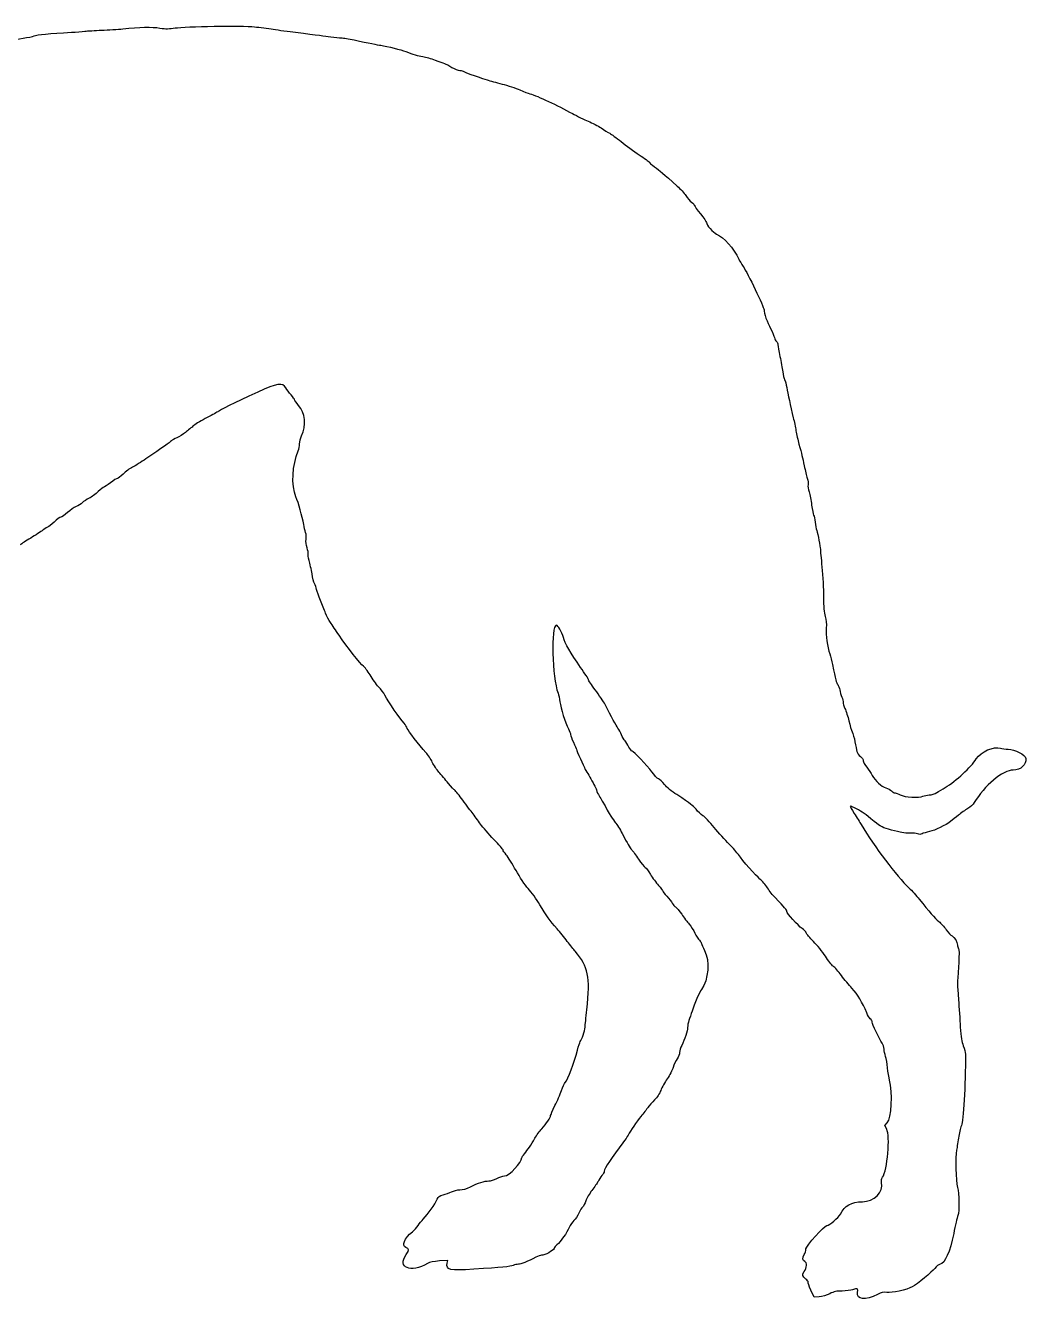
# Model space of a CAD drawing. Extents: x -1 to 1515, y -1 to 1297.
# Drawn here: x 758 to 1515, y 23 to 986 of the extents above; entities that cross this region are included whole.
import ezdxf

# ---------------------------------------------------------------- set-up
doc = ezdxf.new("R2010")
doc.units = 0
doc.layers.get('0').update_dxf_attribs({"linetype": 'CONTINUOUS'})

msp = doc.modelspace()

# ---------------------------------------------------------------- linework, layer by layer
at = {"color": 7}
for points in [[(1408.998255, 152.374065), (1407.50613, 155.163615), (1409.42418, 157.081665)], [(1076.73768, 50.922765), (1077.16878, 53.07834), (1070.900655, 52.684365)], [(1357.97553, 25.63149), (1354.13103, 25.32084), (1351.66338, 30.662865)]]:
    msp.add_lwpolyline(points, dxfattribs=at)
for points in [[(815.628255, 982.90761), (820.578255, 983.083095), (827.834505, 983.566343), (831.753255, 983.98146)], [(831.753255, 983.98146), (844.036005, 985.282635), (853.665255, 985.483035), (859.724505, 984.563505)], [(859.724505, 984.563505), (864.31008, 983.867588), (866.779455, 983.8794), (871.177005, 984.61833)], [(871.177005, 984.61833), (878.49018, 985.84713), (922.201755, 986.48103), (931.128255, 985.48773)], [(931.128255, 985.48773), (934.840755, 985.07463), (941.253255, 984.230505), (945.378255, 983.61198)], [(945.378255, 983.61198), (949.503255, 982.99341), (957.097005, 981.96243), (962.253255, 981.320805)], [(746.628255, 975.71856), (750.93933, 975.779235), (761.987505, 977.60931), (764.628255, 978.70026)], [(764.628255, 978.70026), (766.686705, 979.550535), (776.235255, 980.44341), (792.753255, 981.330135)], [(792.753255, 981.330135), (796.259505, 981.518363), (800.815755, 981.878513), (802.878255, 982.13046)], [(802.878255, 982.13046), (804.940755, 982.382423), (810.678255, 982.732148), (815.628255, 982.90761)], [(962.253255, 981.320805), (979.843005, 979.13223), (983.629005, 978.644655), (988.878255, 977.892405)], [(988.878255, 977.892405), (991.765755, 977.47857), (995.309505, 977.12688), (996.753255, 977.11083)], [(996.753255, 977.11083), (998.197005, 977.09478), (1002.584505, 976.397115), (1006.503255, 975.560505)], [(1006.503255, 975.560505), (1017.728505, 973.163955), (1023.915255, 971.92383), (1026.753255, 971.501505)], [(1026.753255, 971.501505), (1031.45733, 970.80144), (1042.047255, 968.120205), (1045.501755, 966.75438)], [(1045.501755, 966.75438), (1050.910155, 964.61643), (1054.378755, 963.60108), (1058.512005, 962.946405)], [(1058.512005, 962.946405), (1060.63833, 962.609565), (1064.74053, 961.439055), (1067.628255, 960.34518)], [(1067.628255, 960.34518), (1070.515755, 959.25138), (1073.722005, 958.08873), (1074.753255, 957.761505)], [(1074.753255, 957.761505), (1075.784505, 957.434325), (1078.297455, 956.10708), (1080.337605, 954.81213)], [(1080.337605, 954.81213), (1082.444055, 953.475105), (1085.053005, 952.457655), (1086.375105, 952.457655)], [(1086.375105, 952.457655), (1087.65558, 952.457655), (1089.02388, 952.139213), (1089.415755, 951.750015)], [(1089.415755, 951.750015), (1090.046955, 951.123113), (1096.91433, 948.626715), (1107.003255, 945.35679)], [(1107.003255, 945.35679), (1108.859505, 944.755148), (1113.91968, 943.36344), (1118.248005, 942.264165)], [(1118.248005, 942.264165), (1122.576405, 941.16489), (1128.651255, 939.164715), (1131.748005, 937.81944)], [(1131.748005, 937.81944), (1134.84468, 936.474165), (1138.222005, 935.13894), (1139.253255, 934.85229)], [(1139.253255, 934.85229), (1145.19588, 933.20064), (1160.148255, 926.26704), (1171.503255, 919.89654)], [(1171.503255, 919.89654), (1175.009505, 917.92959), (1180.357755, 915.32934), (1183.387755, 914.118165)], [(1183.387755, 914.118165), (1186.417755, 912.90699), (1190.805255, 910.62414), (1193.137755, 909.045165)], [(1193.137755, 909.045165), (1195.470255, 907.46619), (1198.39113, 905.64714), (1199.62863, 905.00289)], [(1199.62863, 905.00289), (1200.86613, 904.35864), (1204.74738, 901.52289), (1208.25363, 898.70124)], [(1208.25363, 898.70124), (1211.75988, 895.87959), (1217.91963, 891.419565), (1221.94113, 888.78999)], [(1221.94113, 888.78999), (1225.963005, 886.16049), (1229.25363, 883.72689), (1229.25363, 883.38189)], [(1229.25363, 883.38189), (1229.25363, 883.036905), (1231.194255, 881.34069), (1233.56613, 879.61239)], [(1233.56613, 879.61239), (1237.58868, 876.681465), (1239.83088, 874.780815), (1250.69238, 865.09539)], [(1250.69238, 865.09539), (1252.99713, 863.040165), (1255.899555, 859.833915), (1257.14223, 857.97039)], [(1257.14223, 857.97039), (1258.38483, 856.106865), (1260.380805, 853.79829), (1261.57773, 852.84024)], [(1261.57773, 852.84024), (1262.774655, 851.88219), (1263.75393, 850.780215), (1263.75393, 850.391415)], [(1263.75393, 850.391415), (1263.75393, 850.002563), (1265.77893, 847.13619), (1268.25393, 844.021665)], [(1268.25393, 844.021665), (1270.72893, 840.90714), (1272.75393, 838.01994), (1272.75393, 837.60564)], [(1272.75393, 837.60564), (1272.75393, 835.598865), (1277.531805, 830.151465), (1280.45868, 828.82164)], [(1280.45868, 828.82164), (1286.15823, 826.23159), (1293.35343, 818.12589), (1297.18968, 809.97414)], [(1297.18968, 809.97414), (1297.864755, 808.53969), (1299.346155, 806.00844), (1300.48173, 804.34914)], [(1300.48173, 804.34914), (1303.811805, 799.48344), (1316.25423, 773.62764), (1316.25423, 771.57339)], [(1316.25423, 771.57339), (1316.25423, 769.045215), (1318.566855, 762.47589), (1321.37298, 757.03314)], [(1321.37298, 757.03314), (1322.635155, 754.58514), (1323.88908, 751.668015), (1324.159605, 750.550515)], [(1324.159605, 750.550515), (1324.430055, 749.43309), (1325.124555, 748.12614), (1325.702805, 747.646215)], [(1325.702805, 747.646215), (1326.28113, 747.16629), (1326.75423, 746.031765), (1326.75423, 745.125015)], [(1326.75423, 745.125015), (1326.75423, 744.218265), (1327.45833, 740.293965), (1328.31888, 736.404015)], [(1328.31888, 736.404015), (1329.179505, 732.514365), (1330.12458, 727.307265), (1330.419105, 724.832265)], [(1330.419105, 724.832265), (1330.713555, 722.357265), (1331.343855, 719.62434), (1331.81958, 718.759065)], [(954.841455, 712.66734), (952.76523, 716.820015), (947.79918, 716.06649), (933.609705, 709.44564)], [(1331.81958, 718.759065), (1332.29538, 717.89379), (1333.03383, 715.19379), (1333.460505, 712.759065)], [(933.609705, 709.44564), (914.789955, 700.66464), (904.952955, 695.83464), (903.743955, 694.78314)], [(958.779855, 707.227665), (957.278955, 708.88899), (955.50663, 711.33684), (954.841455, 712.66734)], [(961.50873, 703.50489), (961.50873, 703.89111), (960.280755, 705.56634), (958.779855, 707.227665)], [(964.48458, 699.36429), (962.847855, 701.25534), (961.50873, 703.11864), (961.50873, 703.50489)], [(1333.460505, 712.759065), (1334.243955, 708.28899), (1336.279305, 698.916315), (1338.412005, 689.957565)], [(903.743955, 694.78314), (903.116805, 694.237485), (899.37843, 692.15379), (895.436205, 690.152715)], [(966.77823, 676.36254), (970.356405, 684.24804), (969.417405, 693.66504), (964.48458, 699.36429)], [(895.436205, 690.152715), (891.49413, 688.15164), (886.944705, 685.44024), (885.326205, 684.12744)], [(1338.412005, 689.957565), (1339.05033, 687.276315), (1339.94718, 682.888815), (1340.40513, 680.207565)], [(872.479455, 674.827515), (870.744555, 674.053815), (868.888305, 672.99024), (868.354455, 672.46404)], [(879.008805, 678.98739), (877.152555, 677.473215), (874.214355, 675.60129), (872.479455, 674.827515)], [(885.326205, 684.12744), (883.707855, 682.81464), (880.865055, 680.501565), (879.008805, 678.98739)], [(965.27523, 670.29939), (965.28423, 671.83224), (965.96058, 674.560665), (966.77823, 676.36254)], [(1340.40513, 680.207565), (1340.863005, 677.526315), (1341.878655, 672.970065), (1342.66203, 670.082565)], [(868.354455, 672.46404), (867.402105, 671.525415), (861.602355, 667.44699), (849.095955, 658.92129)], [(962.45583, 630.33639), (958.88763, 638.86239), (959.669655, 654.23064), (964.222305, 665.04939)], [(964.222305, 665.04939), (964.792305, 666.40404), (965.266155, 668.76654), (965.27523, 670.29939)], [(1342.66203, 670.082565), (1344.768855, 662.317065), (1345.287555, 660.187815), (1346.681505, 653.582565)], [(849.095955, 658.92129), (845.63763, 656.563815), (841.084455, 653.76144), (838.976955, 652.69374)], [(831.82863, 647.481915), (830.00403, 645.683115), (828.101205, 644.211315), (827.600055, 644.211315)], [(838.976955, 652.69374), (836.86998, 651.62604), (833.65323, 649.28079), (831.82863, 647.481915)], [(1346.681505, 653.582565), (1347.37788, 650.282565), (1348.41243, 646.13049), (1348.980405, 644.356065)], [(817.26753, 637.461315), (816.866805, 637.461315), (814.948755, 635.973915), (813.00513, 634.155915)], [(822.34248, 640.836315), (819.952005, 638.980065), (817.668255, 637.461315), (817.26753, 637.461315)], [(827.600055, 644.211315), (827.098905, 644.211315), (824.732955, 642.692565), (822.34248, 640.836315)], [(1348.980405, 644.356065), (1349.54838, 642.58134), (1349.80983, 640.319415), (1349.56143, 639.32964)], [(1349.56143, 639.32964), (1349.312955, 638.33979), (1349.63343, 635.910615), (1350.274005, 633.93144)], [(806.177355, 629.198415), (804.365655, 628.289715), (802.039605, 626.757615), (801.008355, 625.79364)], [(813.00513, 634.155915), (811.06158, 632.337915), (807.98913, 630.10704), (806.177355, 629.198415)], [(968.324055, 609.44814), (967.31118, 615.40899), (964.46898, 625.52589), (962.45583, 630.33639)], [(1350.274005, 633.93144), (1350.914355, 631.95219), (1351.816305, 627.47829), (1352.27838, 623.98944)], [(789.75918, 618.33714), (787.668705, 616.480515), (785.44308, 614.96139), (784.813455, 614.96139)], [(796.34673, 622.87689), (794.814105, 622.236667), (791.84973, 620.193765), (789.75918, 618.33714)], [(801.008355, 625.79364), (799.977105, 624.829665), (797.879355, 623.51709), (796.34673, 622.87689)], [(1352.27838, 623.98944), (1352.740455, 620.500515), (1353.41088, 617.09949), (1353.76833, 616.43169)], [(775.134255, 607.46139), (774.802005, 607.46139), (773.14713, 606.435465), (771.45678, 605.18154)], [(779.70348, 611.21139), (777.522705, 609.14889), (775.46658, 607.46139), (775.134255, 607.46139)], [(784.813455, 614.96139), (784.183755, 614.96139), (781.884255, 613.27389), (779.70348, 611.21139)], [(969.799755, 603.21174), (969.32808, 604.640865), (968.66403, 607.44729), (968.324055, 609.44814)], [(1353.76833, 616.43169), (1354.125705, 615.76386), (1354.63323, 613.387215), (1354.896105, 611.15019)], [(1354.896105, 611.15019), (1355.158905, 608.91324), (1355.69778, 606.07044), (1356.09348, 604.83294)], [(762.00828, 599.11419), (758.50203, 597.031065), (754.95828, 594.721965), (754.13328, 593.982915)], [(771.45678, 605.18154), (769.766355, 603.927615), (765.514605, 601.197315), (762.00828, 599.11419)], [(970.164555, 597.986565), (970.435605, 599.431215), (970.27143, 601.78254), (969.799755, 603.21174)], [(970.894905, 591.677265), (970.12038, 594.009165), (969.852555, 596.323215), (970.164555, 597.986565)], [(1356.09348, 604.83294), (1356.999555, 601.99944), (1358.82483, 592.57569), (1358.853555, 590.58294)], [(971.681955, 587.28909), (971.921805, 587.677185), (971.567655, 589.65189), (970.894905, 591.677265)], [(1358.853555, 590.58294), (1358.865555, 589.75794), (1359.400605, 583.68294), (1360.042755, 577.08294)], [(972.44943, 582.209715), (971.78748, 584.615265), (971.442105, 586.900965), (971.681955, 587.28909)], [(974.630955, 572.113965), (974.093055, 575.260965), (973.11138, 579.803715), (972.44943, 582.209715)], [(976.56513, 564.613965), (976.03923, 565.591965), (975.168855, 568.966965), (974.630955, 572.113965)], [(1360.042755, 577.08294), (1360.684905, 570.48294), (1361.22018, 560.33469), (1361.232255, 554.53194)], [(978.07113, 560.21079), (977.76873, 561.65454), (977.09103, 563.635965), (976.56513, 564.613965)], [(981.01518, 551.96079), (979.69833, 555.05454), (978.373455, 558.76704), (978.07113, 560.21079)], [(984.83208, 542.28654), (984.04968, 544.51344), (982.332105, 548.86674), (981.01518, 551.96079)], [(1361.232255, 554.53194), (1361.248005, 547.04889), (1361.60688, 542.79594), (1362.46683, 539.90694)], [(988.52718, 535.161465), (987.27723, 536.853315), (985.61448, 540.05964), (984.83208, 542.28654)], [(1362.46683, 539.90694), (1363.30713, 537.08424), (1363.551555, 534.33639), (1363.26288, 530.95869)], [(995.091705, 525.613965), (992.731155, 529.173165), (989.777055, 533.469465), (988.52718, 535.161465)], [(1159.28748, 533.20959), (1155.03273, 533.20959), (1156.05258, 493.18059), (1160.592855, 481.97034)], [(1164.615705, 523.92684), (1163.519805, 528.207765), (1160.648805, 533.20959), (1159.28748, 533.20959)], [(1363.26288, 530.95869), (1362.820155, 525.77754), (1364.030955, 517.05894), (1365.97098, 511.45869)], [(1013.420955, 502.293465), (1011.18078, 503.76129), (1000.963455, 516.760965), (995.091705, 525.613965)], [(1177.646205, 501.33459), (1169.956455, 512.16609), (1165.767705, 519.42834), (1164.615705, 523.92684)], [(1365.97098, 511.45869), (1366.613955, 509.60244), (1367.53773, 506.05869), (1368.02373, 503.58369)], [(1018.53003, 495.587115), (1016.73303, 498.611865), (1014.43398, 501.629715), (1013.420955, 502.293465)], [(1183.50528, 492.15234), (1183.50528, 492.66519), (1180.867755, 496.79724), (1177.646205, 501.33459)], [(1368.02373, 503.58369), (1370.35128, 491.73069), (1370.91303, 489.54894), (1371.94293, 488.36169)], [(1024.932555, 486.710865), (1023.208155, 488.567865), (1020.326955, 492.56199), (1018.53003, 495.587115)], [(1188.745755, 484.27734), (1185.86448, 488.095815), (1183.506255, 491.639565), (1183.50528, 492.15234)], [(1029.68883, 480.33459), (1028.797305, 481.98459), (1026.65703, 484.85394), (1024.932555, 486.710865)], [(1160.592855, 481.97034), (1161.12423, 480.65829), (1161.775905, 477.638265), (1162.04103, 475.25904)], [(1196.11038, 473.20959), (1194.941205, 475.47834), (1191.627105, 480.45879), (1188.745755, 484.27734)], [(1371.94293, 488.36169), (1372.55253, 487.65894), (1373.241705, 485.83554), (1373.47443, 484.30974)], [(1373.47443, 484.30974), (1373.70708, 482.78394), (1374.45648, 480.357615), (1375.139655, 478.917915)], [(1044.28383, 459.11634), (1040.89323, 462.88929), (1032.60108, 474.94434), (1029.68883, 480.33459)], [(1162.04103, 475.25904), (1162.567305, 470.53554), (1166.019255, 459.57579), (1168.46478, 454.86354)], [(1205.87013, 455.39709), (1204.498605, 457.32759), (1201.07718, 463.57209), (1196.11038, 473.20959)], [(1375.139655, 478.917915), (1375.82283, 477.478215), (1376.24478, 475.68909), (1376.07738, 474.94209)], [(1376.07738, 474.94209), (1375.909905, 474.19509), (1376.51283, 472.065165), (1377.41718, 470.208915)], [(1377.41718, 470.208915), (1378.32153, 468.352665), (1379.671455, 464.133915), (1380.417105, 460.833915)], [(1046.60583, 455.190015), (1046.177955, 456.40449), (1045.133055, 458.17134), (1044.28383, 459.11634)], [(1060.73208, 436.909515), (1055.19798, 442.88469), (1047.37383, 453.009765), (1046.60583, 455.190015)], [(1168.46478, 454.86354), (1169.31288, 453.22944), (1170.00678, 451.27914), (1170.00678, 450.52959)], [(1208.582205, 450.344415), (1207.89663, 451.98879), (1206.676155, 454.26249), (1205.87013, 455.39709)], [(1380.417105, 460.833915), (1381.16268, 457.533915), (1382.27283, 453.821415), (1382.884005, 452.583915)], [(1170.00678, 450.52959), (1170.00678, 449.780115), (1171.01928, 447.16104), (1172.25678, 444.70959)], [(1172.25678, 444.70959), (1173.49428, 442.25814), (1174.50678, 439.88514), (1174.50678, 439.436265)], [(1211.208405, 445.844415), (1210.44963, 446.675115), (1209.267855, 448.700115), (1208.582205, 450.344415)], [(1214.187855, 441.146715), (1213.30788, 442.89984), (1211.96718, 445.01379), (1211.208405, 445.844415)], [(1382.884005, 452.583915), (1383.495255, 451.346415), (1384.458405, 447.971415), (1385.02443, 445.083915)], [(1385.02443, 445.083915), (1385.59038, 442.196415), (1386.252405, 438.88539), (1386.49563, 437.72604)], [(1065.556755, 429.709065), (1064.469855, 431.977815), (1062.298755, 435.21804), (1060.73208, 436.909515)], [(1174.50678, 439.436265), (1174.50678, 438.987465), (1175.85678, 435.791715), (1177.50678, 432.33459)], [(1216.513605, 437.959215), (1216.11438, 437.959215), (1215.067755, 439.39359), (1214.187855, 441.146715)], [(1231.540605, 422.332215), (1227.875655, 427.338165), (1217.662605, 437.959215), (1216.513605, 437.959215)], [(1386.49563, 437.72604), (1386.738855, 436.56669), (1387.909005, 434.90004), (1389.09603, 434.022465)], [(1389.09603, 434.022465), (1390.353555, 433.092765), (1391.25423, 431.72754), (1391.25423, 430.75119)], [(1476.697155, 432.122415), (1480.18848, 437.62764), (1489.974405, 441.987165), (1494.948405, 440.253915)], [(1494.948405, 440.253915), (1496.202405, 439.816815), (1498.813155, 439.45914), (1500.750105, 439.45914)], [(1500.750105, 439.45914), (1505.84403, 439.45914), (1513.789605, 435.363465), (1514.112105, 432.57144)], [(1070.58333, 422.131065), (1068.905655, 424.03014), (1066.64373, 427.44024), (1065.556755, 429.709065)], [(1177.50678, 432.33459), (1179.15678, 428.877465), (1180.50678, 425.85099), (1180.50678, 425.60904)], [(1180.50678, 425.60904), (1180.50678, 425.36709), (1182.34218, 422.124615), (1184.58543, 418.40349)], [(1391.25423, 430.75119), (1391.25423, 429.82959), (1392.425805, 427.614915), (1393.85778, 425.82969)], [(1393.85778, 425.82969), (1395.28968, 424.04454), (1397.159955, 421.304265), (1398.013905, 419.74029)], [(1453.249905, 410.531415), (1461.419655, 415.47849), (1472.770155, 425.930415), (1476.697155, 432.122415)], [(1514.112105, 432.57144), (1514.65878, 427.83939), (1510.25433, 423.70944), (1504.661355, 423.70944)], [(1077.66948, 413.693565), (1075.44978, 416.435115), (1072.261005, 420.23199), (1070.58333, 422.131065)], [(1184.58543, 418.40349), (1186.82868, 414.68244), (1189.06008, 410.38824), (1189.544055, 408.86124)], [(1236.481605, 417.050265), (1235.59533, 417.454065), (1233.37188, 419.830965), (1231.540605, 422.332215)], [(1240.98753, 412.813515), (1239.395505, 414.73989), (1237.36788, 416.64639), (1236.481605, 417.050265)], [(1398.013905, 419.74029), (1400.359455, 415.44429), (1405.046055, 411.14004), (1408.345905, 410.25129)], [(1504.661355, 423.70944), (1496.849355, 423.70944), (1482.614355, 411.83319), (1475.178855, 399.11169)], [(1082.28813, 408.70899), (1081.96758, 408.70899), (1079.889255, 410.952015), (1077.66948, 413.693565)], [(1087.62723, 402.25059), (1085.01123, 405.80274), (1082.608605, 408.70899), (1082.28813, 408.70899)], [(1189.544055, 408.86124), (1190.027955, 407.33409), (1190.966955, 405.24084), (1191.63063, 404.20959)], [(1250.25678, 405.159765), (1246.75053, 407.44299), (1242.57903, 410.88729), (1240.98753, 412.813515)], [(1264.86603, 394.054515), (1262.18688, 397.32399), (1261.57338, 397.79034), (1250.25678, 405.159765)], [(1408.345905, 410.25129), (1409.95218, 409.818765), (1411.878555, 408.788415), (1412.626755, 407.96169)], [(1412.626755, 407.96169), (1413.374955, 407.134965), (1414.59048, 406.45854), (1415.327955, 406.45854)], [(1415.327955, 406.45854), (1416.06543, 406.45854), (1417.78503, 405.820815), (1419.149205, 405.041415)], [(1419.149205, 405.041415), (1422.41373, 403.176315), (1433.656455, 402.427365), (1436.311455, 403.898115)], [(1436.311455, 403.898115), (1437.311505, 404.45214), (1439.47968, 404.922915), (1441.12968, 404.94429)], [(1441.12968, 404.94429), (1442.854905, 404.96679), (1445.29623, 405.69504), (1446.874905, 406.658415)], [(1446.874905, 406.658415), (1448.38473, 407.579715), (1451.25348, 409.322565), (1453.249905, 410.531415)], [(1095.60873, 391.56309), (1093.834905, 393.88914), (1090.243155, 398.698515), (1087.62723, 402.25059)], [(1191.63063, 404.20959), (1192.294305, 403.17834), (1193.35353, 401.41344), (1193.984505, 400.287615)], [(1193.984505, 400.287615), (1200.054255, 389.457615), (1202.021505, 386.240115), (1203.875505, 384.108615)], [(1386.116355, 394.409715), (1380.194355, 397.391115), (1380.22383, 397.450215), (1384.41408, 390.99849)], [(1475.178855, 399.11169), (1474.383855, 397.751565), (1472.187105, 395.726565), (1470.297105, 394.61169)], [(1101.98373, 382.95459), (1100.25138, 385.363365), (1097.38263, 389.237265), (1095.60873, 391.56309)], [(1270.06173, 389.252715), (1268.65653, 390.12114), (1266.31848, 392.281965), (1264.86603, 394.054515)], [(1278.61323, 380.379465), (1275.31503, 384.39144), (1271.466855, 388.384215), (1270.06173, 389.252715)], [(1384.41408, 390.99849), (1386.320205, 388.06359), (1388.723505, 384.248565), (1389.754755, 382.52049)], [(1399.518105, 384.912465), (1392.390105, 390.93789), (1390.861605, 392.021115), (1386.116355, 394.409715)], [(1463.21058, 389.58459), (1461.202905, 387.93459), (1458.619605, 385.87539), (1457.469855, 385.00854)], [(1470.297105, 394.61169), (1468.40718, 393.496815), (1465.21818, 391.23459), (1463.21058, 389.58459)], [(1112.06673, 371.32959), (1108.25328, 375.314565), (1103.71623, 380.54559), (1101.98373, 382.95459)], [(1203.875505, 384.108615), (1205.06013, 382.74669), (1207.37658, 379.03419), (1209.023205, 375.858615)], [(1209.023205, 375.858615), (1213.144305, 367.910865), (1214.682555, 365.293365), (1216.32453, 363.431865)], [(1289.88123, 367.757715), (1286.98218, 370.68759), (1281.91173, 376.367715), (1278.61323, 380.379465)], [(1389.754755, 382.52049), (1399.902255, 365.51649), (1416.445755, 343.56849), (1425.792255, 334.71024)], [(1412.629605, 378.381615), (1406.182905, 379.931715), (1404.300855, 380.86899), (1399.518105, 384.912465)], [(1420.504605, 376.47459), (1419.060855, 376.82919), (1415.517105, 377.68734), (1412.629605, 378.381615)], [(1426.879605, 376.00689), (1424.817105, 375.909465), (1421.948355, 376.119915), (1420.504605, 376.47459)], [(1432.32348, 375.44859), (1431.39183, 375.85299), (1428.942105, 376.10424), (1426.879605, 376.00689)], [(1441.368105, 377.24304), (1439.17443, 376.753065), (1436.62308, 375.983415), (1435.69848, 375.532665)], [(1457.469855, 385.00854), (1453.62723, 382.11144), (1445.399355, 378.143265), (1441.368105, 377.24304)], [(1119.00423, 363.31734), (1119.00423, 363.73899), (1115.88018, 367.344465), (1112.06673, 371.32959)], [(1296.941205, 359.794215), (1295.957205, 361.24419), (1292.780205, 364.82769), (1289.88123, 367.757715)], [(1435.69848, 375.532665), (1434.565005, 374.98014), (1433.465655, 374.95269), (1432.32348, 375.44859)], [(1121.445705, 359.60874), (1120.10508, 361.226865), (1119.006405, 362.895765), (1119.00423, 363.31734)], [(1128.818955, 347.82399), (1126.104255, 352.687515), (1122.78633, 357.99099), (1121.445705, 359.60874)], [(1216.32453, 363.431865), (1217.099505, 362.553465), (1219.39503, 359.356365), (1221.425655, 356.32719)], [(1313.214705, 341.333715), (1310.04318, 343.88244), (1300.034205, 355.236465), (1296.941205, 359.794215)], [(1138.086705, 334.16724), (1135.70403, 336.81504), (1131.53343, 342.96024), (1128.818955, 347.82399)], [(1221.425655, 356.32719), (1223.456205, 353.298015), (1225.685955, 350.51544), (1226.38068, 350.143665)], [(1226.38068, 350.143665), (1227.07533, 349.77189), (1228.90608, 347.389515), (1230.449055, 344.84949)], [(1230.449055, 344.84949), (1231.99203, 342.30954), (1234.717605, 338.58399), (1236.505755, 336.57024)], [(1318.974255, 334.63959), (1317.478755, 336.97749), (1314.88698, 339.989865), (1313.214705, 341.333715)], [(1146.799455, 321.96849), (1144.39023, 326.029965), (1140.46953, 331.51899), (1138.086705, 334.16724)], [(1236.505755, 336.57024), (1238.29398, 334.55679), (1239.75708, 332.611515), (1239.75708, 332.24739)], [(1239.75708, 332.24739), (1239.75708, 331.883265), (1241.133555, 330.12264), (1242.81588, 328.33494)], [(1242.81588, 328.33494), (1244.498205, 326.547165), (1246.35798, 324.166365), (1246.94868, 323.044215)], [(1324.58193, 327.36174), (1322.99328, 329.026665), (1320.46983, 332.30169), (1318.974255, 334.63959)], [(1425.792255, 334.71024), (1428.040305, 332.57949), (1431.565005, 328.69824), (1433.625255, 326.08524)], [(1159.883205, 303.71799), (1154.38788, 309.96024), (1151.691705, 313.72074), (1146.799455, 321.96849)], [(1246.94868, 323.044215), (1247.539305, 321.922065), (1248.66018, 320.66274), (1249.43943, 320.24574)], [(1249.43943, 320.24574), (1250.21868, 319.828665), (1252.289955, 317.37189), (1254.04233, 314.785965)], [(1333.50693, 316.91724), (1333.50693, 317.83299), (1332.070455, 319.514115), (1324.58193, 327.36174)], [(1433.625255, 326.08524), (1440.869805, 316.89549), (1445.569005, 311.56149), (1448.412255, 309.30324)], [(1254.04233, 314.785965), (1255.794705, 312.20019), (1258.36908, 308.80779), (1259.76318, 307.246965)], [(1345.09368, 303.96549), (1341.97908, 306.081915), (1333.50693, 315.55224), (1333.50693, 316.91724)], [(1448.412255, 309.30324), (1449.991605, 308.04849), (1452.47853, 305.24769), (1453.93878, 303.07944)], [(1167.596955, 294.27099), (1165.41678, 297.123915), (1161.94548, 301.375065), (1159.883205, 303.71799)], [(1259.76318, 307.246965), (1261.15728, 305.686515), (1263.08373, 302.649015), (1264.04418, 300.496965)], [(1264.04418, 300.496965), (1265.00463, 298.34499), (1266.51423, 295.941315), (1267.39878, 295.155465)], [(1348.14003, 300.68364), (1347.87033, 301.53339), (1346.49948, 303.010215), (1345.09368, 303.96549)], [(1353.67098, 294.11184), (1350.898605, 296.876565), (1348.40973, 299.83389), (1348.14003, 300.68364)], [(1453.93878, 303.07944), (1455.398955, 300.911115), (1457.40123, 298.769115), (1458.38823, 298.31949)], [(1173.455655, 286.83384), (1172.41353, 288.07134), (1169.77713, 291.418065), (1167.596955, 294.27099)], [(1267.39878, 295.155465), (1268.28333, 294.36969), (1269.00708, 293.27769), (1269.00708, 292.728915)], [(1269.00708, 292.728915), (1269.00708, 292.18014), (1270.05828, 289.72569), (1271.34318, 287.27454)], [(1362.61998, 283.03059), (1360.470555, 286.36044), (1356.443655, 291.34659), (1353.67098, 294.11184)], [(1458.38823, 298.31949), (1460.216505, 297.486465), (1462.50498, 293.61744), (1462.50498, 291.35949)], [(1462.50498, 291.35949), (1462.50498, 290.672865), (1462.851105, 289.46424), (1463.274255, 288.67359)], [(1182.313905, 242.58384), (1184.978655, 268.19034), (1183.676055, 274.69734), (1173.455655, 286.83384)], [(1271.34318, 287.27454), (1275.405855, 279.52404), (1274.296455, 265.16604), (1269.07638, 257.93679)], [(1368.580005, 275.45259), (1367.451405, 276.290715), (1364.769405, 279.700815), (1362.61998, 283.03059)], [(1463.274255, 288.67359), (1463.800755, 287.68989), (1463.792205, 283.38654), (1463.247255, 275.03559)], [(1374.757005, 268.48254), (1372.488255, 271.477965), (1369.708605, 274.614465), (1368.580005, 275.45259)], [(1463.247255, 275.03559), (1462.315755, 260.76459), (1462.31268, 263.23134), (1463.278755, 250.08459)], [(1382.629005, 258.91779), (1380.56793, 261.18309), (1377.02538, 265.487265), (1374.757005, 268.48254)], [(1269.07638, 257.93679), (1267.428555, 255.65484), (1263.714105, 247.15479), (1261.876155, 241.45929)], [(1393.909755, 240.16929), (1390.48668, 248.47479), (1387.27713, 253.80879), (1382.629005, 258.91779)], [(1180.99833, 229.45884), (1181.120955, 230.90259), (1181.713005, 236.80884), (1182.313905, 242.58384)], [(1261.876155, 241.45929), (1261.144005, 239.19054), (1260.08643, 236.06184), (1259.52603, 234.50664)], [(1463.278755, 250.08459), (1463.70303, 244.30959), (1464.31548, 235.02834), (1464.639705, 229.45959)], [(1259.52603, 234.50664), (1258.96563, 232.951365), (1258.50708, 230.557365), (1258.50708, 229.186515)], [(1396.61043, 235.740615), (1395.84258, 236.43549), (1394.62728, 238.42839), (1393.909755, 240.16929)], [(1398.006555, 233.241165), (1398.006555, 233.920965), (1397.37828, 235.045665), (1396.61043, 235.740615)], [(1405.530555, 217.425915), (1403.424555, 220.383615), (1398.006555, 231.771915), (1398.006555, 233.241165)], [(1177.406955, 218.46234), (1178.57208, 219.866265), (1180.750005, 226.53459), (1180.99833, 229.45884)], [(1258.50708, 229.186515), (1258.50708, 226.41759), (1256.462205, 220.162515), (1254.069555, 215.613015)], [(1464.639705, 229.45959), (1465.088955, 221.74284), (1465.619205, 218.39559), (1466.86863, 215.38584)], [(1166.056755, 187.577715), (1168.221405, 190.119765), (1172.822805, 202.349715), (1175.271255, 212.068965)], [(1175.271255, 212.068965), (1176.03123, 215.085765), (1176.99228, 217.962765), (1177.406955, 218.46234)], [(1254.069555, 215.613015), (1253.210205, 213.978915), (1252.50708, 211.59759), (1252.50708, 210.321165)], [(1407.03948, 212.843865), (1407.02148, 214.22394), (1406.342355, 216.285915), (1405.530555, 217.425915)], [(1408.145655, 207.334665), (1407.55533, 208.984665), (1407.057555, 211.46379), (1407.03948, 212.843865)], [(1466.86863, 215.38584), (1467.77028, 213.21384), (1468.511805, 210.34509), (1468.516455, 209.01084)], [(1250.59968, 205.41729), (1249.55058, 203.99649), (1248.192405, 201.11649), (1247.58153, 199.017315)], [(1252.50708, 210.321165), (1252.50708, 209.012415), (1251.675405, 206.87409), (1250.59968, 205.41729)], [(1409.691255, 198.709665), (1409.431455, 201.803415), (1408.735905, 205.684665), (1408.145655, 207.334665)], [(1468.516455, 209.01084), (1468.59783, 185.73384), (1467.02913, 158.03634), (1465.467555, 155.17809)], [(1247.58153, 199.017315), (1246.970655, 196.918065), (1244.95938, 193.054065), (1243.11198, 190.430565)], [(1411.185555, 189.334665), (1410.62358, 191.397165), (1409.95113, 195.615915), (1409.691255, 198.709665)], [(1163.224905, 181.459215), (1164.200055, 184.140465), (1165.47438, 186.89379), (1166.056755, 187.577715)], [(1243.11198, 190.430565), (1241.264655, 187.807065), (1239.07908, 183.85899), (1238.255205, 181.657065)], [(1409.42418, 157.081665), (1412.56608, 160.22364), (1413.659955, 180.253665), (1411.185555, 189.334665)], [(1158.22998, 170.081715), (1160.00208, 173.658315), (1162.249755, 178.778715), (1163.224905, 181.459215)], [(1233.541155, 174.493815), (1231.772355, 172.756065), (1229.51553, 170.152965), (1228.526055, 168.709215)], [(1238.255205, 181.657065), (1237.350405, 179.23869), (1235.48388, 176.402415), (1233.541155, 174.493815)], [(1155.008055, 162.568215), (1155.008055, 163.12404), (1156.457955, 166.50504), (1158.22998, 170.081715)], [(1228.526055, 168.709215), (1227.536655, 167.265465), (1225.169205, 164.227965), (1223.26518, 161.959215)], [(1148.265705, 152.584215), (1151.655405, 156.227115), (1155.008055, 161.191215), (1155.008055, 162.568215)], [(1223.26518, 161.959215), (1219.859505, 157.901265), (1215.40143, 151.391715), (1213.50543, 147.709215)], [(1465.467555, 155.17809), (1464.91368, 154.16439), (1464.04248, 150.46614), (1463.53158, 146.95959)], [(1135.186455, 133.731465), (1137.70023, 136.798965), (1140.097755, 140.36634), (1143.068205, 145.459215)], [(1143.068205, 145.459215), (1144.391505, 147.727965), (1146.73038, 150.934215), (1148.265705, 152.584215)], [(1213.50543, 147.709215), (1212.974505, 146.677965), (1211.25258, 144.146715), (1209.678855, 142.084215)], [(1405.85478, 115.943565), (1409.564055, 121.239315), (1411.798755, 147.138315), (1408.998255, 152.374065)], [(1463.53158, 146.95959), (1463.02068, 143.453415), (1462.204605, 138.72834), (1461.71808, 136.45959)], [(1209.678855, 142.084215), (1201.503855, 131.369715), (1195.506855, 122.273715), (1195.506855, 120.588465)], [(1461.71808, 136.45959), (1460.67393, 131.59044), (1461.24033, 112.93659), (1462.572105, 108.33459)], [(1120.143705, 116.959515), (1123.606605, 116.959515), (1133.258205, 127.169265), (1133.258205, 130.832265)], [(1133.258205, 130.832265), (1133.258205, 131.132715), (1134.12588, 132.43734), (1135.186455, 133.731465)], [(1114.20513, 115.084515), (1116.14463, 116.115765), (1118.81703, 116.959515), (1120.143705, 116.959515)], [(1193.73738, 117.20409), (1192.76418, 116.038065), (1191.435705, 114.071565), (1190.785155, 112.834065)], [(1195.506855, 120.588465), (1195.506855, 119.893065), (1194.71058, 118.370115), (1193.73738, 117.20409)], [(1405.16028, 112.102065), (1404.91083, 113.488665), (1405.18053, 114.981165), (1405.85478, 115.943565)], [(1080.07863, 104.995665), (1081.684755, 105.815115), (1084.45623, 106.459515), (1086.374205, 106.459515)], [(1086.374205, 106.459515), (1088.71458, 106.459515), (1091.25888, 107.195715), (1094.402205, 108.782415)], [(1094.402205, 108.782415), (1099.91883, 111.567165), (1105.016205, 113.190315), (1108.280955, 113.201415)], [(1108.280955, 113.201415), (1109.599755, 113.208915), (1112.26563, 114.053265), (1114.20513, 115.084515)], [(1186.186905, 106.084065), (1184.308305, 103.609065), (1182.24333, 100.00689), (1181.597955, 98.079315)], [(1190.785155, 112.834065), (1190.13468, 111.596565), (1188.06543, 108.559065), (1186.186905, 106.084065)], [(1390.59378, 97.463565), (1399.53153, 97.472565), (1406.52753, 104.50344), (1405.16028, 112.102065)], [(1462.572105, 108.33459), (1463.847105, 103.92849), (1463.983605, 90.14034), (1462.78368, 86.95959)], [(1058.739105, 84.38259), (1062.514155, 88.25829), (1067.576355, 95.52834), (1069.213605, 99.42534)], [(1069.213605, 99.42534), (1070.00808, 101.31639), (1070.87073, 101.935815), (1073.70318, 102.64899)], [(1073.70318, 102.64899), (1075.631505, 103.134615), (1078.50048, 104.190615), (1080.07863, 104.995665)], [(1181.597955, 98.079315), (1180.952655, 96.151665), (1179.88233, 94.126665), (1179.21948, 93.579315)], [(1373.98203, 88.117065), (1377.15708, 94.50129), (1382.40753, 97.455315), (1390.59378, 97.463565)], [(1176.341505, 88.834065), (1175.421405, 86.771565), (1173.747855, 84.240315), (1172.62233, 83.209065)], [(1179.21948, 93.579315), (1178.55663, 93.03189), (1177.26153, 90.896565), (1176.341505, 88.834065)], [(1363.82928, 79.459815), (1365.60618, 79.459815), (1372.67328, 85.48629), (1373.98203, 88.117065)], [(1462.78368, 86.95959), (1462.23903, 85.515915), (1460.813805, 79.44084), (1459.616505, 73.45959)], [(1050.50313, 74.82354), (1051.897755, 75.929415), (1053.838905, 78.037215), (1054.816755, 79.50759)], [(1054.816755, 79.50759), (1055.794605, 80.977965), (1057.559655, 83.171715), (1058.739105, 84.38259)], [(1169.112855, 77.959065), (1167.509205, 74.26014), (1162.332255, 67.104315), (1159.738605, 65.002065)], [(1172.62233, 83.209065), (1171.49688, 82.177815), (1169.917605, 79.815315), (1169.112855, 77.959065)], [(1347.90603, 61.788315), (1347.90603, 64.072065), (1361.77128, 79.459815), (1363.82928, 79.459815)], [(1045.50753, 62.84679), (1041.999705, 64.06959), (1044.499455, 70.062615), (1050.50313, 74.82354)], [(1459.616505, 73.45959), (1456.868205, 59.73009), (1452.95463, 50.80959), (1449.415755, 50.20809)], [(1045.852155, 57.665265), (1048.29618, 61.192065), (1048.249755, 61.89084), (1045.50753, 62.84679)], [(1157.60403, 62.12169), (1157.09853, 60.529065), (1150.50753, 56.979915), (1148.03028, 56.96649)], [(1159.738605, 65.002065), (1158.834855, 64.269465), (1157.87433, 62.97324), (1157.60403, 62.12169)], [(1346.70603, 57.58899), (1347.36603, 58.53129), (1347.90603, 60.42099), (1347.90603, 61.788315)], [(1062.007155, 50.78559), (1048.971405, 43.31289), (1038.883155, 47.60919), (1045.852155, 57.665265)], [(1070.900655, 52.684365), (1066.570455, 52.41219), (1063.82088, 51.82509), (1062.007155, 50.78559)], [(1096.81818, 46.405815), (1078.76643, 45.24384), (1075.73793, 45.925065), (1076.73768, 50.922765)], [(1126.74318, 49.34724), (1124.40798, 48.39399), (1118.15193, 47.779065), (1096.81818, 46.405815)], [(1130.66403, 50.20914), (1129.66878, 50.20914), (1127.904405, 49.821315), (1126.74318, 49.34724)], [(1143.90528, 55.54119), (1137.595305, 52.31529), (1132.36503, 50.20914), (1130.66403, 50.20914)], [(1148.03028, 56.96649), (1147.28703, 56.95899), (1145.43078, 56.32104), (1143.90528, 55.54119)], [(1347.09813, 52.21809), (1345.17288, 52.721565), (1344.995805, 55.14729), (1346.70603, 57.58899)], [(1346.56908, 44.64309), (1348.61778, 47.568015), (1348.909455, 51.74409), (1347.09813, 52.21809)], [(1449.415755, 50.20809), (1447.949355, 49.95894), (1446.55563, 48.89574), (1445.290755, 47.06124)], [(1347.77688, 39.06234), (1345.27353, 40.913115), (1344.962655, 42.34959), (1346.56908, 44.64309)], [(1349.62173, 36.69414), (1349.85603, 37.073265), (1349.025855, 38.13894), (1347.77688, 39.06234)], [(1445.290755, 47.06124), (1443.58593, 44.588715), (1432.033755, 35.11524), (1428.262755, 33.09699)], [(1351.66338, 30.662865), (1350.306255, 33.60099), (1349.387505, 36.31509), (1349.62173, 36.69414)], [(1375.41753, 29.95914), (1371.098055, 29.95914), (1369.21728, 29.56119), (1365.92553, 27.95064)], [(1383.21753, 30.96324), (1381.89018, 30.41094), (1378.38003, 29.95914), (1375.41753, 29.95914)], [(1386.98898, 28.85439), (1387.477455, 31.86459), (1386.58428, 32.364015), (1383.21753, 30.96324)], [(1409.204505, 28.841265), (1406.309655, 29.239365), (1405.019655, 28.98819), (1401.93723, 27.42624)], [(1428.262755, 33.09699), (1424.29938, 30.97584), (1412.629755, 28.370115), (1409.204505, 28.841265)], [(1365.92553, 27.95064), (1363.667655, 26.845965), (1360.09023, 25.80234), (1357.97553, 25.63149)], [(1401.93723, 27.42624), (1392.84498, 22.81884), (1386.11373, 23.461965), (1386.98898, 28.85439)]]:
    msp.add_open_spline(points, degree=3, dxfattribs=at)

doc.saveas('drawing.dxf')
